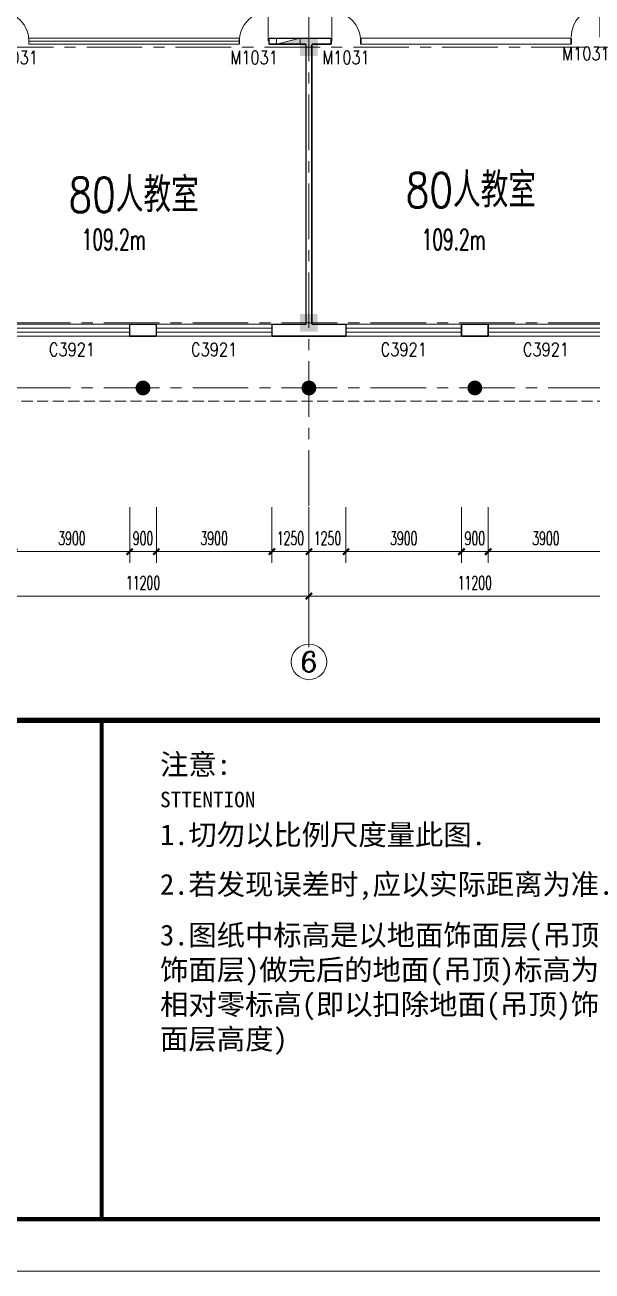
# Model space of a CAD drawing. Extents: x 1575758 to 1999219, y -897052 to -636879.
# Drawn here: x 1910760 to 1929906, y -740304 to -698258 of the extents above; entities that cross this region are included whole.
import ezdxf
from ezdxf.enums import TextEntityAlignment as Align

# ---------------------------------------------------------------- set-up
doc = ezdxf.new("R2010")
doc.units = 0
doc.header["$LTSCALE"] = 1500
doc.header["$MEASUREMENT"] = 0
doc.linetypes.add('CENTER', pattern=[2, 1.25, -0.25, 0.25, -0.25])
doc.linetypes.add('DASH', pattern=[0.35, 0.25, -0.1])
doc.layers.get('0').update_dxf_attribs({"linetype": 'CONTINUOUS', "lineweight": 5})
doc.layers.get('DEFPOINTS').update_dxf_attribs({"linetype": 'CONTINUOUS', "lineweight": 5})
for name, color, linetype, lineweight in [('AXIS', 7, 'CONTINUOUS', 5), ('AXIS_TEXT', 7, 'CONTINUOUS', 5), ('COLUMN', 7, 'CONTINUOUS', 5), ('DOTE', 7, 'CENTER', 5), ('PUB_DIM', 7, 'CONTINUOUS', 5), ('U型玻璃', 7, 'CONTINUOUS', 5), ('WALL', 7, 'CONTINUOUS', 5), ('WINDOW', 7, 'CONTINUOUS', 0), ('WINDOW_TEXT', 7, 'CONTINUOUS', 5), ('我的', 7, 'CONTINUOUS', 5), ('消火栓', 7, 'CONTINUOUS', 5), ('虚线', 7, 'DASH', 5)]:
    doc.layers.add(name, color=color, linetype=linetype, lineweight=lineweight)
doc.layers.add('JIAJU1', color=1, linetype='CONTINUOUS')
doc.styles.add('_SIMPLEX', font='SIMPLEX.shx', dxfattribs={"width": 0.6})
doc.styles.add('COMPLEX', font='COMPLEX')
doc.styles.add('DIM_FONT', font='romans.shx', dxfattribs={"width": 0.6})
doc.styles.add('H1', font='romans.shx', dxfattribs={"width": 1.2, "bigfont": 'hztxt.shx'})
doc.styles.add('SIMPLEX', font='SIMPLEX.SHX', dxfattribs={"width": 0.6})
doc.styles.get("Standard").update_dxf_attribs({"font": 'simhei.ttf', "height": 1.2})
doc.dimstyles.new('NORMAL', dxfattribs={"dimscale": 1.5, "dimtxt": 300, "dimasz": 1, "dimexe": 250, "dimexo": 300, "dimgap": 150, "dimtad": 1, "dimdec": 0, "dimdsep": 46, "dimtxsty": 'DIM_FONT', "dimblk1": '_DIMX', "dimblk2": '_DIMX', "dimsah": 1, "dimcen": 2.5, "dimdle": 0.3, "dimclrd": 256, "dimclre": 256, "dimclrt": 256, "dimadec": 0, "dimazin": 0, "dimtfac": 1, "dimtdec": 0, "dimtix": 1, "dimtmove": 2, "dimatfit": 3, "dimldrblk": '_DIMX', "dimfxl": 1, "dimtvp": 1, "dimtolj": 1, "dimtzin": 0, "dimlwd": -1, "dimlwe": -1, "dimarcsym": 0})

# ---------------------------------------------------------------- blocks, each defined once
blk = doc.blocks.new('M_A2ZXL')
blk.add_line((-0.472, 0), (-0.472, -1))
blk.add_arc((-0.5, 0), 1, 271.6231, 0)
blk = doc.blocks.new('M_S2RKC')
for points in [[(-0.409, 0.297), (0.156, -0.481), (-0.495, 0.105), (-0.495, -0.105)], [(-0.053, 0.503), (0.156, -0.481), (-0.253, 0.438), (-0.409, 0.297)], [(0.338, 0.376), (0.156, -0.481), (0.156, 0.481), (-0.053, 0.503)], [(0.506, 0), (0.156, -0.481), (0.462, 0.206), (0.338, 0.376)], [(0.462, -0.206), (0.338, -0.376), (0.506, 0), (0.156, -0.481)], [(-0.495, -0.105), (0.156, -0.481), (-0.409, -0.297), (-0.253, -0.438)], [(-0.253, -0.438), (0.156, -0.481), (-0.053, -0.503)]]:
    blk.add_solid(points)
blk = doc.blocks.new('_FZH')
blk.add_solid([(0.5, -0.5), (-0.5, -0.5), (0.5, 0.5), (-0.5, 0.5)])
blk = doc.blocks.new('_WBLK')
for p, q in [((-0.5, 0.5), (0.5, 0.5)), ((0.5, 0.167), (-0.5, 0.167)), ((0.5, -0.167), (-0.5, -0.167)), ((-0.5, -0.5), (0.5, -0.5))]:
    blk.add_line(p, q)
at = {"layer": 'WINDOW_TEXT', "style": 'SIMPLEX', "flags": 9}
blk.add_attdef('A', text='', height=1, dxfattribs=at).set_placement((0, 1.5), align=Align.MIDDLE)
blk = doc.blocks.new('A$C68C06AB7')
at = {"layer": '消火栓'}
blk.add_hatch(color=256, dxfattribs=at).paths.add_polyline_path([(800, 200), (0, 200), (800, 0)])
blk.add_line((0, 200), (800, 0), dxfattribs=at)
blk.add_lwpolyline([(0, 200), (0, 0), (800, 0), (800, 200)], close=True, dxfattribs=at)
blk = doc.blocks.new('_DIMX')
blk.add_line((-150, 0), (150, 0))
at = {"const_width": 50}
blk.add_lwpolyline([(-70, -70), (70, 70)], dxfattribs=at)
blk = doc.blocks.new('*D1274')
at = {"layer": 'AXIS'}
for p, q in [((1909148, -714530), (1909148, -717905)), ((1920348, -714530), (1920348, -717905)), ((1909149, -717530), (1920346, -717530))]:
    blk.add_line(p, q, dxfattribs=at)
at = {"layer": 'DEFPOINTS', "color": 0, "lineweight": 5}
for p in [(1909148, -714080), (1920348, -714080), (1920348, -717530)]:
    blk.add_point(p, dxfattribs=at)
at = {"layer": 'AXIS', "xscale": 1.5, "yscale": 1.5, "zscale": 1.5, "rotation": 180}
blk.add_blockref('_DIMX', (1909148, -717530), dxfattribs=at)
at = {"layer": 'AXIS', "xscale": 1.5, "yscale": 1.5, "zscale": 1.5}
blk.add_blockref('_DIMX', (1920348, -717530), dxfattribs=at)
at = {"layer": 'AXIS', "insert": (1914748, -717080), "char_height": 450, "attachment_point": 5, "style": 'DIM_FONT'}
blk.add_mtext('\\A1;11200', dxfattribs=at)
blk = doc.blocks.new('*D1275')
at = {"layer": 'AXIS'}
for p, q in [((1920348, -714530), (1920348, -717905)), ((1931548, -714530), (1931548, -717905)), ((1920349, -717530), (1931546, -717530))]:
    blk.add_line(p, q, dxfattribs=at)
at = {"layer": 'DEFPOINTS', "color": 0, "lineweight": 5}
for p in [(1920348, -714080), (1931548, -714080), (1931548, -717530)]:
    blk.add_point(p, dxfattribs=at)
at = {"layer": 'AXIS', "xscale": 1.5, "yscale": 1.5, "zscale": 1.5, "rotation": 180}
blk.add_blockref('_DIMX', (1920348, -717530), dxfattribs=at)
at = {"layer": 'AXIS', "xscale": 1.5, "yscale": 1.5, "zscale": 1.5}
blk.add_blockref('_DIMX', (1931548, -717530), dxfattribs=at)
at = {"layer": 'AXIS', "insert": (1925948, -717080), "char_height": 450, "attachment_point": 5, "style": 'DIM_FONT'}
blk.add_mtext('\\A1;11200', dxfattribs=at)
blk = doc.blocks.new('_AXISO')
blk.add_circle((0, 0), 0.5)
at = {"layer": 'AXIS_TEXT', "style": 'COMPLEX', "width": 1.041667}
blk.add_attdef('A', text='', height=0.56, dxfattribs=at).set_placement((-0.25, -0.28), (0.25, -0.28), align=Align.FIT)
blk = doc.blocks.new('*D1297')
at = {"layer": 'DEFPOINTS', "color": 0, "lineweight": 5}
for p in [(1910398, -714080), (1914298, -714080), (1910398, -716030)]:
    blk.add_point(p, dxfattribs=at)
at = {"layer": 'PUB_DIM'}
for p, q in [((1910398, -714530), (1910398, -716405)), ((1914298, -714530), (1914298, -716405)), ((1914296, -716030), (1910399, -716030))]:
    blk.add_line(p, q, dxfattribs=at)
at = {"layer": 'PUB_DIM', "xscale": 1.5, "yscale": 1.5, "zscale": 1.5}
for p, rotation in [((1910398, -716030), 179.9999999999966), ((1914298, -716030), 359.9999999999966)]:
    blk.add_blockref('_DIMX', p, dxfattribs=dict(at, rotation=rotation))
at = {"layer": 'PUB_DIM', "insert": (1912348, -715580), "char_height": 450, "attachment_point": 5, "style": 'DIM_FONT'}
blk.add_mtext('\\A1;3900', dxfattribs=at)
blk = doc.blocks.new('*D1298')
at = {"layer": 'DEFPOINTS', "color": 0, "lineweight": 5}
for p in [(1914298, -714080), (1915198, -714080), (1915198, -716030)]:
    blk.add_point(p, dxfattribs=at)
at = {"layer": 'PUB_DIM'}
for p, q in [((1914298, -714530), (1914298, -716405)), ((1915198, -714530), (1915198, -716405)), ((1914296, -716030), (1914295, -716030)), ((1914298, -716030), (1915198, -716030)), ((1915199, -716030), (1915201, -716030))]:
    blk.add_line(p, q, dxfattribs=at)
at = {"layer": 'PUB_DIM', "xscale": 1.5, "yscale": 1.5, "zscale": 1.5}
blk.add_blockref('_DIMX', (1914298, -716030), dxfattribs=at)
at = {"layer": 'PUB_DIM', "xscale": 1.5, "yscale": 1.5, "zscale": 1.5, "rotation": 180}
blk.add_blockref('_DIMX', (1915198, -716030), dxfattribs=at)
at = {"layer": 'PUB_DIM', "insert": (1914748, -715580), "char_height": 450, "attachment_point": 5, "style": 'DIM_FONT'}
blk.add_mtext('\\A1;900', dxfattribs=at)
blk = doc.blocks.new('*D1299')
at = {"layer": 'DEFPOINTS', "color": 0, "lineweight": 5}
for p in [(1915198, -714080), (1919098, -714080), (1919098, -716030)]:
    blk.add_point(p, dxfattribs=at)
at = {"layer": 'PUB_DIM'}
for p, q in [((1915198, -714530), (1915198, -716405)), ((1919098, -714530), (1919098, -716405)), ((1915199, -716030), (1919096, -716030))]:
    blk.add_line(p, q, dxfattribs=at)
at = {"layer": 'PUB_DIM', "xscale": 1.5, "yscale": 1.5, "zscale": 1.5, "rotation": 180}
blk.add_blockref('_DIMX', (1915198, -716030), dxfattribs=at)
at = {"layer": 'PUB_DIM', "xscale": 1.5, "yscale": 1.5, "zscale": 1.5}
blk.add_blockref('_DIMX', (1919098, -716030), dxfattribs=at)
at = {"layer": 'PUB_DIM', "insert": (1917148, -715580), "char_height": 450, "attachment_point": 5, "style": 'DIM_FONT'}
blk.add_mtext('\\A1;3900', dxfattribs=at)
blk = doc.blocks.new('*D1300')
at = {"layer": 'DEFPOINTS', "color": 0, "lineweight": 5}
for p in [(1919098, -714080), (1920348, -714080), (1919098, -716030)]:
    blk.add_point(p, dxfattribs=at)
at = {"layer": 'PUB_DIM'}
for p, q in [((1919098, -714530), (1919098, -716405)), ((1920348, -714530), (1920348, -716405)), ((1919096, -716030), (1919095, -716030)), ((1920348, -716030), (1919098, -716030)), ((1920349, -716030), (1920351, -716030))]:
    blk.add_line(p, q, dxfattribs=at)
at = {"layer": 'PUB_DIM', "xscale": 1.5, "yscale": 1.5, "zscale": 1.5}
for p, rotation in [((1919098, -716030), 359.9999999999893), ((1920348, -716030), 179.9999999999893)]:
    blk.add_blockref('_DIMX', p, dxfattribs=dict(at, rotation=rotation))
at = {"layer": 'PUB_DIM', "insert": (1919723, -715580), "char_height": 450, "attachment_point": 5, "style": 'DIM_FONT'}
blk.add_mtext('\\A1;1250', dxfattribs=at)
blk = doc.blocks.new('*D1301')
at = {"layer": 'DEFPOINTS', "color": 0, "lineweight": 5}
for p in [(1926398, -714080), (1930298, -714080), (1930298, -716030)]:
    blk.add_point(p, dxfattribs=at)
at = {"layer": 'PUB_DIM'}
for p, q in [((1926398, -714530), (1926398, -716405)), ((1930298, -714530), (1930298, -716405)), ((1926399, -716030), (1930296, -716030))]:
    blk.add_line(p, q, dxfattribs=at)
at = {"layer": 'PUB_DIM', "xscale": 1.5, "yscale": 1.5, "zscale": 1.5, "rotation": 180}
blk.add_blockref('_DIMX', (1926398, -716030), dxfattribs=at)
at = {"layer": 'PUB_DIM', "xscale": 1.5, "yscale": 1.5, "zscale": 1.5}
blk.add_blockref('_DIMX', (1930298, -716030), dxfattribs=at)
at = {"layer": 'PUB_DIM', "insert": (1928348, -715580), "char_height": 450, "attachment_point": 5, "style": 'DIM_FONT'}
blk.add_mtext('\\A1;3900', dxfattribs=at)
blk = doc.blocks.new('*D1302')
at = {"layer": 'DEFPOINTS', "color": 0, "lineweight": 5}
for p in [(1925498, -714080), (1926398, -714080), (1925498, -716030)]:
    blk.add_point(p, dxfattribs=at)
at = {"layer": 'PUB_DIM'}
for p, q in [((1925498, -714530), (1925498, -716405)), ((1926398, -714530), (1926398, -716405)), ((1925496, -716030), (1925495, -716030)), ((1926398, -716030), (1925498, -716030)), ((1926399, -716030), (1926401, -716030))]:
    blk.add_line(p, q, dxfattribs=at)
at = {"layer": 'PUB_DIM', "xscale": 1.5, "yscale": 1.5, "zscale": 1.5}
for p, rotation in [((1925498, -716030), 359.9999999999852), ((1926398, -716030), 179.9999999999851)]:
    blk.add_blockref('_DIMX', p, dxfattribs=dict(at, rotation=rotation))
at = {"layer": 'PUB_DIM', "insert": (1925948, -715580), "char_height": 450, "attachment_point": 5, "style": 'DIM_FONT'}
blk.add_mtext('\\A1;900', dxfattribs=at)
blk = doc.blocks.new('*D1303')
at = {"layer": 'DEFPOINTS', "color": 0, "lineweight": 5}
for p in [(1921598, -714080), (1925498, -714080), (1921598, -716030)]:
    blk.add_point(p, dxfattribs=at)
at = {"layer": 'PUB_DIM'}
for p, q in [((1921598, -714530), (1921598, -716405)), ((1925498, -714530), (1925498, -716405)), ((1925496, -716030), (1921599, -716030))]:
    blk.add_line(p, q, dxfattribs=at)
at = {"layer": 'PUB_DIM', "xscale": 1.5, "yscale": 1.5, "zscale": 1.5}
for p, rotation in [((1921598, -716030), 179.9999999999966), ((1925498, -716030), 359.9999999999966)]:
    blk.add_blockref('_DIMX', p, dxfattribs=dict(at, rotation=rotation))
at = {"layer": 'PUB_DIM', "insert": (1923548, -715580), "char_height": 450, "attachment_point": 5, "style": 'DIM_FONT'}
blk.add_mtext('\\A1;3900', dxfattribs=at)
blk = doc.blocks.new('*D1320')
at = {"layer": 'DEFPOINTS', "color": 0, "lineweight": 5}
for p in [(1920348, -714080), (1921598, -714080), (1921598, -716030)]:
    blk.add_point(p, dxfattribs=at)
at = {"layer": 'PUB_DIM'}
for p, q in [((1920348, -714530), (1920348, -716405)), ((1921598, -714530), (1921598, -716405)), ((1920346, -716030), (1920345, -716030)), ((1920348, -716030), (1921598, -716030)), ((1921599, -716030), (1921601, -716030))]:
    blk.add_line(p, q, dxfattribs=at)
at = {"layer": 'PUB_DIM', "xscale": 1.5, "yscale": 1.5, "zscale": 1.5}
blk.add_blockref('_DIMX', (1920348, -716030), dxfattribs=at)
at = {"layer": 'PUB_DIM', "xscale": 1.5, "yscale": 1.5, "zscale": 1.5, "rotation": 180}
blk.add_blockref('_DIMX', (1921598, -716030), dxfattribs=at)
at = {"layer": 'PUB_DIM', "insert": (1920973, -715580), "char_height": 450, "attachment_point": 5, "style": 'DIM_FONT'}
blk.add_mtext('\\A1;1250', dxfattribs=at)

msp = doc.modelspace()

# ---------------------------------------------------------------- linework, layer by layer
at = {"layer": 'AXIS'}
msp.add_line((1920347.8, -717091.1), (1920347.8, -719150), dxfattribs=at)
at = {"layer": 'AXIS', "color": 250}
msp.add_lwpolyline([(1862498, -638991.1), (1862498, -740304.5), (1999218.5, -740304.5), (1999218.5, -638991.1)], close=True, dxfattribs=at)
at = {"layer": 'AXIS', "color": 0, "const_width": 140.2}
msp.add_lwpolyline([(1864250.8, -640743.9), (1864250.8, -738551.6), (1997465.7, -738551.6), (1997465.7, -640743.9)], close=True, dxfattribs=at)
at = {"layer": 'AXIS', "color": 0}
for points, const_width in [([(1864250.8, -721724.5), (1997465.7, -721724.5)], 175.3), ([(1913352.6, -738551.6), (1913352.6, -721724.5)], 140.2)]:
    msp.add_lwpolyline(points, dxfattribs=dict(at, const_width=const_width))
at = {"layer": 'DOTE'}
for p, q in [((1920347.8, -688608), (1920347.8, -719249.1)), ((1888847.8, -699008), (1973903.2, -699008)), ((1886424.4, -708308), (1973903.2, -708308)), ((1886424.4, -710508), (1973903.2, -710508))]:
    msp.add_line(p, q, dxfattribs=at)
at = {"layer": 'U型玻璃'}
for p, q in [((1910897.8, -698708), (1910897.8, -698908)), ((1917997.8, -698708), (1910897.8, -698708)), ((1917997.8, -698808), (1910897.8, -698808)), ((1929197.8, -698708), (1922097.8, -698708)), ((1917997.8, -698908), (1910897.8, -698908)), ((1929197.8, -698908), (1922097.8, -698908))]:
    msp.add_line(p, q, dxfattribs=at)
at = {"layer": 'U型玻璃', "const_width": 50}
for points in [[(1917997.8, -698708), (1917997.8, -698908)], [(1922097.8, -698708), (1922097.8, -698908)], [(1929197.8, -698708), (1929197.8, -698908)]]:
    msp.add_lwpolyline(points, dxfattribs=at)
at = {"layer": 'WALL', "const_width": 50}
for points in [[(1918997.8, -698708), (1918997.8, -698908)], [(1921097.8, -698708), (1918997.8, -698708)], [(1921097.8, -698708), (1921097.8, -698908)], [(1920247.8, -698908), (1918997.8, -698908)], [(1920247.8, -708358), (1920247.8, -698908)], [(1920447.8, -708358), (1920447.8, -698908)], [(1921097.8, -698908), (1920447.8, -698908)], [(1915197.8, -708358), (1914297.8, -708358)], [(1914297.8, -708758), (1914297.8, -708358)], [(1915197.8, -708758), (1915197.8, -708358)], [(1919097.8, -708758), (1919097.8, -708358)], [(1920247.8, -708358), (1919097.8, -708358)], [(1921597.8, -708358), (1920447.8, -708358)], [(1921597.8, -708758), (1921597.8, -708358)], [(1925497.8, -708758), (1925497.8, -708358)], [(1926397.8, -708358), (1925497.8, -708358)], [(1926397.8, -708758), (1926397.8, -708358)], [(1915197.8, -708758), (1914297.8, -708758)], [(1921597.8, -708758), (1919097.8, -708758)], [(1926397.8, -708758), (1925497.8, -708758)]]:
    msp.add_lwpolyline(points, dxfattribs=at)
at = {"layer": '虚线'}
msp.add_line((1909597.8, -710958), (1969547.8, -710958), dxfattribs=at)

# ---------------------------------------------------------------- block references
at = {"layer": 'AXIS'}
ref = msp.add_blockref('_AXISO', (1920347.8, -719750), dxfattribs=dict(at, xscale=1200, yscale=1200, zscale=1200))
ref.add_attrib('A', '6', dxfattribs={"layer": 'AXIS_TEXT', "height": 672, "style": 'COMPLEX', "width": 1.339286}).set_placement((1920047.8, -720086), (1920647.8, -720086), align=Align.FIT)
at = {"layer": 'COLUMN'}
for name, p, xscale, yscale, zscale in [('_FZH', (1920347.8, -699008), 600, 600, 600), ('_FZH', (1920347.8, -708308), 600, 600, 600), ('M_S2RKC', (1914747.8, -710508), 500, 500, 500), ('M_S2RKC', (1920347.8, -710508), 500, 500, 500), ('M_S2RKC', (1925947.8, -710508), 500, 500, 500)]:
    msp.add_blockref(name, p, dxfattribs=dict(at, xscale=xscale, yscale=yscale, zscale=zscale))
at = {"layer": 'WINDOW'}
ref = msp.add_blockref('M_A2ZXL', (1910397.8, -698808.1), dxfattribs=dict(at, xscale=-1000, yscale=1000, zscale=1000, rotation=180))
ref.add_attrib('A', 'M1031', dxfattribs={"layer": 'WINDOW_TEXT', "height": 450, "style": '_SIMPLEX', "width": 0.8, "flags": 8}).set_placement((1910397.8, -699358.1, -300246.1), align=Align.MIDDLE)
ref = msp.add_blockref('M_A2ZXL', (1918497.8, -698808), dxfattribs=dict(at, xscale=1000, yscale=1000, zscale=1000, rotation=180))
ref.add_attrib('A', 'M1031', dxfattribs={"layer": 'WINDOW_TEXT', "height": 450, "style": '_SIMPLEX', "width": 0.8, "flags": 8}).set_placement((1918497.8, -699358, -300246.1), align=Align.MIDDLE)
ref = msp.add_blockref('M_A2ZXL', (1921597.8, -698808), dxfattribs=dict(at, xscale=-1000, yscale=1000, zscale=1000, rotation=180))
ref.add_attrib('A', 'M1031', dxfattribs={"layer": 'WINDOW_TEXT', "height": 450, "style": '_SIMPLEX', "width": 0.8, "flags": 8}).set_placement((1921597.8, -699358, -300246.1), align=Align.MIDDLE)
ref = msp.add_blockref('M_A2ZXL', (1929697.8, -698671.5), dxfattribs=dict(at, xscale=1000, yscale=1000, zscale=1000, rotation=180))
ref.add_attrib('A', 'M1031', dxfattribs={"layer": 'WINDOW_TEXT', "height": 450, "style": '_SIMPLEX', "width": 0.8, "flags": 8}).set_placement((1929697.8, -699221.5, -300246.1), align=Align.MIDDLE)
ref = msp.add_blockref('_WBLK', (1912347.8, -708558), dxfattribs=dict(at, xscale=3900, yscale=400.0000000572763, zscale=3900, rotation=180))
ref.add_attrib('A', 'C3921', dxfattribs={"layer": 'WINDOW_TEXT', "height": 450, "style": '_SIMPLEX', "width": 0.8, "flags": 8}).set_placement((1912347.8, -709208), align=Align.MIDDLE)
ref = msp.add_blockref('_WBLK', (1917147.8, -708558), dxfattribs=dict(at, xscale=3900, yscale=400.0000000569271, zscale=3900, rotation=180))
ref.add_attrib('A', 'C3921', dxfattribs={"layer": 'WINDOW_TEXT', "height": 450, "style": '_SIMPLEX', "width": 0.8, "flags": 8}).set_placement((1917147.8, -709208), align=Align.MIDDLE)
ref = msp.add_blockref('_WBLK', (1923547.8, -708558), dxfattribs=dict(at, xscale=-3900, yscale=400.0000000569271, zscale=3900, rotation=180))
ref.add_attrib('A', 'C3921', dxfattribs={"layer": 'WINDOW_TEXT', "height": 450, "style": '_SIMPLEX', "width": 0.8, "flags": 8}).set_placement((1923547.8, -709208), align=Align.MIDDLE)
ref = msp.add_blockref('_WBLK', (1928347.8, -708558), dxfattribs=dict(at, xscale=-3900, yscale=400.0000000572763, zscale=3900, rotation=180))
ref.add_attrib('A', 'C3921', dxfattribs={"layer": 'WINDOW_TEXT', "height": 450, "style": '_SIMPLEX', "width": 0.8, "flags": 8}).set_placement((1928347.8, -709208), align=Align.MIDDLE)
at = {"layer": '消火栓', "xscale": -1, "rotation": 180}
msp.add_blockref('A$C68C06AB7', (1919247.8, -698708), dxfattribs=at)

# ---------------------------------------------------------------- texts
at = {"layer": 'AXIS', "color": 250, "attachment_point": 1}
for s, insert, char_height, width in [('{\\fSimSun|b0|i0|c134|p2;\\C5;STTENTION}', (1915323.3, -724130.6), 525.848, 6476.823), ('{\\fSimHei|b0|i0|c134|p2;\\C5;1.切勿以比例尺度量此图.}', (1915323.3, -725230.2), 701.131, 17463.279), ('{\\fSimHei|b0|i0|c134|p2;\\C5;2.若发现误差时,应以实际距离为准.}', (1915323.3, -726903.2), 701.131, 17463.279), ('{\\fSimHei|b0|i0|c134|p2;\\C5;3.图纸中标高是以地面饰面层(吊顶\\P饰面层)做完后的地面(吊顶)标高为\\P相对零标高(即以扣除地面(吊顶)饰\\P面层高度)}', (1915323.3, -728616.7), 701.131, 17463.279)]:
    msp.add_mtext(s, dxfattribs=dict(at, insert=insert, char_height=char_height, width=width))
at = {"layer": 'JIAJU1', "color": 22, "insert": (1915323.3, -722858.6), "char_height": 701.131, "width": 6476.823, "attachment_point": 1}
msp.add_mtext('{\\fSimHei|b0|i0|c134|p2;\\C5;注意:}', dxfattribs=at)
at = {"layer": '我的', "lineweight": 0, "style": 'H1', "width": 0.8}
for p in [(1912230.1, -704576.8), (1923611.3, -704413.2)]:
    msp.add_text('80人教室', height=1166.4, dxfattribs=at).set_placement(p)
at = {"layer": '我的', "color": 0, "lineweight": 5, "char_height": 700, "width": 3680, "attachment_point": 1, "style": 'DIM_FONT'}
for insert in [(1912679.5, -705148.5), (1924152.4, -705148.5)]:
    msp.add_mtext('{\\C3;109.2m}', dxfattribs=dict(at, insert=insert))

# ---------------------------------------------------------------- dimensions: what is measured, and where the dimension line sits
at = {"layer": 'AXIS'}
for base, p1, p2, picture, middle in [((1920347.8, -717530.1), (1909147.8, -714080.1), (1920347.8, -714080.1), '*D1274', (1914747.8, -717080.1)), ((1931547.8, -717530.1), (1920347.8, -714080.1), (1931547.8, -714080.1), '*D1275', (1925947.8, -717080.1))]:
    dim = msp.add_linear_dim(base=base, p1=p1, p2=p2, dimstyle='NORMAL', dxfattribs=at)
    dim.commit()
    dim.dimension.update_dxf_attribs({"geometry": picture, "text_midpoint": middle})
at = {"layer": 'PUB_DIM'}
for p1, p2, distance, picture, middle in [((1914297.8, -714080.1), (1910397.8, -714080.1), 1950, '*D1297', (1912347.8, -715580.1)), ((1914297.8, -714080.1), (1915197.8, -714080.1), -1950, '*D1298', (1914747.8, -715580.1)), ((1915197.8, -714080.1), (1919097.8, -714080.1), -1950, '*D1299', (1917147.8, -715580.1)), ((1920347.8, -714080.1), (1919097.8, -714080.1), 1950, '*D1300', (1919722.8, -715580.1)), ((1920347.8, -714080.1), (1921597.8, -714080.1), -1950, '*D1320', (1920972.8, -715580.1)), ((1925497.8, -714080.1), (1921597.8, -714080.1), 1950, '*D1303', (1923547.8, -715580.1)), ((1926397.8, -714080.1), (1925497.8, -714080.1), 1950, '*D1302', (1925947.8, -715580.1)), ((1926397.8, -714080.1), (1930297.8, -714080.1), -1950, '*D1301', (1928347.8, -715580.1))]:
    dim = msp.add_aligned_dim(p1=p1, p2=p2, distance=distance, dimstyle='NORMAL', dxfattribs=at)
    dim.commit()
    dim.dimension.update_dxf_attribs({"geometry": picture, "text_midpoint": middle})

doc.saveas('drawing.dxf')
